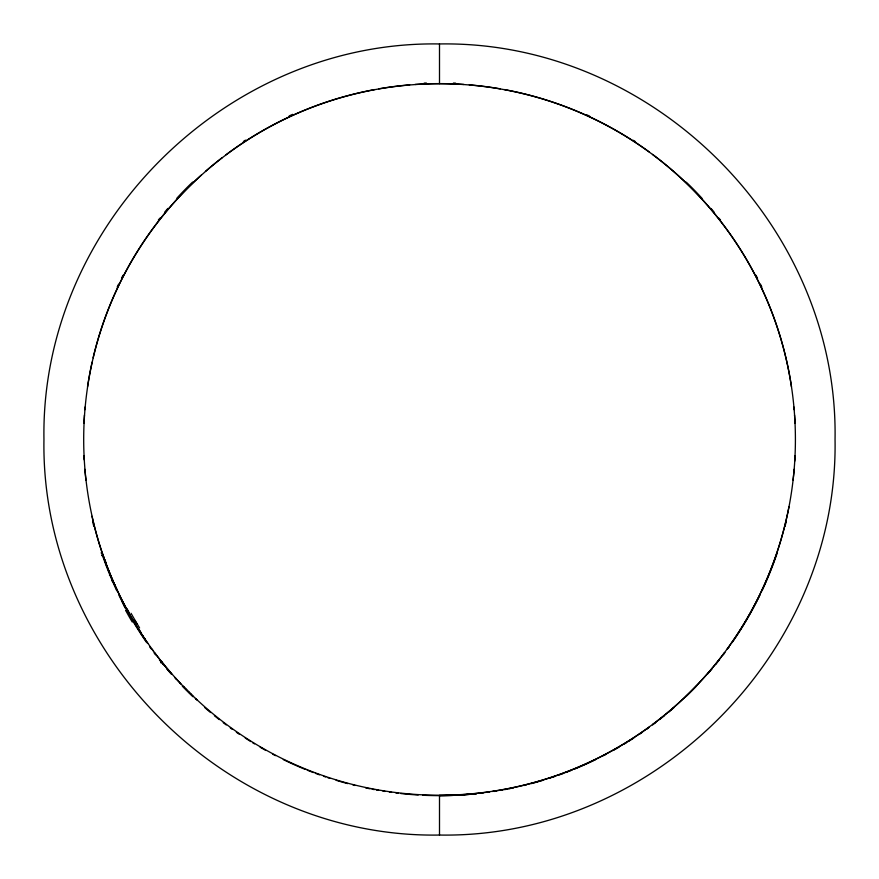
<?xml version="1.0" encoding="UTF-8"?>
<svg xmlns="http://www.w3.org/2000/svg" width="879" height="879" viewBox="0 0 879 879"><rect width="100%" height="100%" fill="white"/><g stroke="black" fill="none" stroke-linecap="round" stroke-linejoin="round"><path stroke-width="1.32" d="M633.737 738.063L628.21 741.579M624.486 743.876L626.353 742.733M101.162 553.012L102.019 552.517L103.063 555.572M102.03 555.583L102.887 555.078L106.436 564.944M102.052 555.66L102.887 555.078M109.468 575.437L110.369 574.921L111.062 576.602M111.721 580.81L112.633 580.283L106.809 565.922M126.104 610.509L127.07 609.949M126.147 610.597L127.114 610.037L124.895 605.906M160.758 662.777L161.846 662.151L163.615 664.337L163.142 663.755M618.849 747.227L613.157 750.468M571.746 770.191L565.636 772.564M563.593 773.333L559.483 774.828M553.298 776.981L555.363 776.278M549.144 778.344L551.221 777.673M504.689 789.617L506.842 789.21M500.393 790.386L502.546 790.012M493.921 791.452L496.086 791.111M487.438 792.397L489.603 792.089M480.934 793.21L483.098 792.957M439.5 43.95C225.991 40.357 40.357 225.991 43.95 439.5C40.357 653.009 225.991 838.643 439.5 835.05C653.009 838.643 838.643 653.009 835.05 439.5C838.643 225.991 653.009 40.357 439.5 43.95L439.5 83.593M395.902 792.957L398.066 793.21M389.397 792.089L391.562 792.397M382.914 791.111L385.079 791.452M376.454 790.012L378.607 790.386M372.158 789.21L374.311 789.617M327.779 777.673L329.856 778.344M323.637 776.278L325.702 776.981M319.517 774.828L315.407 773.333M313.363 772.564L307.254 770.191M265.843 750.468L260.151 747.227M252.647 742.733L254.514 743.876M250.79 741.579L245.263 738.063M196.303 699.343L197.335 700.31M195.38 698.486L196.446 699.475M193.116 696.333L190.754 694.036M191.193 694.465L182.997 686.224L183.568 686.818M189.512 692.817L188.677 692.004M186.623 689.938L185.81 689.114M184.579 687.861L183.766 687.026M179.997 683.071L180.997 684.126M180.338 683.422L179.69 682.741M179.547 682.576L178.811 681.796M178.217 681.159L176.393 679.159M176.448 679.214L175.174 677.83M176.086 678.83L174.877 677.489M171.768 673.984L167.197 668.655M170.076 672.061L169.087 670.919M168.065 669.71L168.57 670.314M167.548 669.095L163.494 664.205M164.527 665.458L165.395 666.502M164.736 665.711L160.319 660.239M161.494 661.733L162 662.348M158.879 658.393L154.605 652.811M151.825 649.032L153.21 650.921M147.738 643.307L143.76 637.506L144.244 638.22M145.321 639.813L144.738 638.956M144.354 638.385L144.859 639.132M143.497 637.099L143.991 637.846M143.035 636.407L143.585 637.231M142.75 635.989L143.288 636.792M142.936 636.264L141.794 634.539M142.145 635.067L142.574 635.715M141.442 634.001L142.002 634.847M141.651 634.308L140.453 632.473M140.827 633.045L141.31 633.792M140.728 632.902L139.706 631.309M139.849 631.529L140.365 632.342M139.651 631.21L137.322 627.518M136.992 627.002L137.388 627.628M137.102 627.177L135.718 624.925M135.498 624.562L135.827 625.112M135.124 623.958L135.52 624.606M135.245 624.145L134.52 622.947M134.63 623.123L133.905 621.914M133.344 620.981L133.729 621.629M133.366 621.024L132.707 619.904M132.41 619.398L132.795 620.058M132.114 618.882L132.476 619.508M131.839 618.409L132.202 619.036A15.426 0.571 59.5 0 0 133.07 620.321M131.564 617.937L131.927 618.563M131.257 617.399L131.619 618.036M131.323 617.508L130.015 615.245M129.751 614.762L130.114 615.41M129.444 614.223L129.85 614.959M129.202 613.795L129.554 614.432M129.257 613.894L127.785 611.235M127.488 610.707L127.851 611.355M125.334 606.73L124.104 604.389M124.609 605.356L123.302 602.84M116.797 589.6L123.609 603.444M122.763 601.796L123.049 602.368M122.522 601.324L122.884 602.027M117.566 591.237L112.633 580.294M115.292 586.326L117.061 590.172M116.281 588.49L116.544 589.04M115.05 585.777L114.534 584.645M114.753 585.117L112.523 580.041M112.93 580.975L112.204 579.283M111.919 578.613L111.204 576.932M110.084 574.229L109.392 572.504M109.183 571.987L108.491 570.262M108.293 569.746L107.612 568.01M107.128 566.757L107.48 567.669M106.985 566.395L107.205 566.966M106.601 565.384L106.842 565.999M106.216 564.34L107.084 566.636M106.018 563.835L106.282 564.527M105.755 563.131L106.051 563.922M105.425 562.219L105.634 562.791M105.502 562.428L104.986 561.011M104.59 559.923L104.821 560.571M104.359 559.264L104.733 560.308M104.172 558.736L104.48 559.604M104.041 558.374L103.348 556.407M103.623 557.198L103.832 557.791M102.986 555.363L103.228 556.066M102.634 554.33L102.865 554.99M439.5 795.506L439.5 835.05M795.023 455.772A355.896 355.896 0 0 1 794.726 461.189M794.144 469.309A355.896 355.896 0 0 1 793.067 480.11M788.99 506.678A355.896 355.896 0 0 1 726.944 649.35M724.604 652.515A355.896 355.896 0 0 1 652.515 724.604M649.35 726.944A355.896 355.896 0 0 1 492.218 791.463M488.186 792.045A355.896 355.896 0 0 1 439.5 795.396M107.238 567.032A355.896 355.896 0 0 1 91.987 516.27M85.933 480.121A355.896 355.896 0 0 1 84.856 469.32M84.186 459.849A355.896 355.896 0 0 1 83.977 455.783M83.977 423.238A355.896 355.896 0 0 1 84.439 415.108M84.856 409.702A355.896 355.896 0 0 1 85.098 406.999M87.526 386.793A355.896 355.896 0 0 1 92.13 362.071M93.097 357.863A355.896 355.896 0 0 1 201.148 175.218M205.433 171.405A355.896 355.896 0 0 1 222.288 157.572M225.947 154.803A355.896 355.896 0 0 1 374.729 89.548M378.739 88.834A355.896 355.896 0 0 1 409.68 84.856M415.086 84.45A355.896 355.896 0 0 1 463.903 84.45M469.309 84.856A355.896 355.896 0 0 1 500.25 88.834M504.26 89.548A355.896 355.896 0 0 1 649.35 152.056M652.515 154.396A355.896 355.896 0 0 1 791.463 386.782M793.902 406.988A355.896 355.896 0 0 1 794.144 409.691M794.55 415.097A355.896 355.896 0 0 1 795.023 423.228M452.608 795.396A356.259 356.204 0.2 0 1 422.579 795.231M418.217 795.001A356.259 356.204 0.2 0 1 400.791 793.528M454.795 795.308A356.654 356.599 0.2 0 1 439.5 795.638M370.015 788.793A356.698 356.654 -1.1 0 1 365.73 787.914M355.083 785.485A356.698 356.654 -1.1 0 1 352.962 784.958M347.666 783.596A356.698 356.654 -1.1 0 1 336.119 780.299M305.233 769.378A356.676 356.632 -3 0 1 283.28 759.577M275.468 755.643A356.676 356.632 -3 0 1 272.567 754.127M239.473 734.361A356.5 356.456 -1.9 0 1 236.374 732.24M232.287 729.361A356.5 356.456 -1.9 0 1 230.265 727.9M226.244 724.944A356.5 356.456 -1.9 0 1 223.244 722.681M219.3 719.626A356.5 356.456 -1.9 0 1 214.421 715.726M210.564 712.539A356.5 356.456 -1.9 0 1 204.873 707.672M192.897 696.706A356.5 356.456 -1.9 0 1 182.294 686.114M171.317 674.138A356.5 356.456 -1.9 0 1 166.439 668.447M163.252 664.59A356.5 356.456 -1.9 0 1 159.341 659.722M155.517 654.778A356.5 356.456 -1.9 0 1 154.023 652.778M151.056 648.757A356.5 356.456 -1.9 0 1 149.595 646.724M146.716 642.648A356.5 356.456 -1.9 0 1 118.951 595.248M116.797 590.743A356.5 356.456 -1.9 0 1 101.47 552.484M93.756 526.103A356.5 356.456 -1.9 0 1 92.581 521.247M117.193 287.059A357.028 356.819 46.1 0 1 118.61 284.093M121.522 278.214A357.028 356.819 46.1 0 1 123.016 275.292M158.352 220.091A356.742 356.533 38.8 0 1 159.901 218.124M164.615 212.278A356.742 356.533 38.8 0 1 167.823 208.444M176.921 198.138A356.742 356.533 38.8 0 1 192.644 182.041M243.384 141.497A356.742 356.533 38.8 0 1 245.483 140.135M289.224 115.918A356.742 356.533 38.8 0 1 292.63 114.358M424.183 83.098A355.588 354.896 0.1 0 1 426.37 83.022M453.421 83.044A355.588 354.896 0.1 0 1 455.608 83.142M586.249 114.6A356.742 356.325 -5 0 1 589.666 116.171M633.385 140.332A356.742 356.325 -5 0 1 635.484 141.706M686.235 182.162A356.742 356.325 -5 0 1 701.969 198.247M711.078 208.532A356.742 356.325 -5 0 1 714.297 212.377M719 218.201A356.742 356.325 -5 0 1 720.549 220.168M755.995 275.292A357.028 356.819 -43.5 0 1 757.533 278.302M760.401 284.093A357.028 356.819 -43.5 0 1 761.862 287.147M786.287 521.214A356.5 356.303 -43 0 1 785.09 526.114M777.388 552.441A356.5 356.303 -43 0 1 762.038 590.721M759.895 595.182A356.5 356.303 -43 0 1 732.108 642.582M729.262 646.625A356.5 356.303 -43 0 1 727.768 648.691M724.834 652.668A356.5 356.303 -43 0 1 723.307 654.701M719.516 659.602A356.5 356.303 -43 0 1 715.583 664.513M712.429 668.326A356.5 356.303 -43 0 1 707.518 674.05M696.586 685.983A356.5 356.303 -43 0 1 685.95 696.607M674.006 707.54A356.5 356.303 -43 0 1 668.282 712.44M664.469 715.583A356.5 356.303 -43 0 1 659.558 719.516M655.646 722.549A356.5 356.303 -43 0 1 652.625 724.834M648.636 727.768A356.5 356.303 -43 0 1 646.57 729.251M642.527 732.097A356.5 356.303 -43 0 1 639.396 734.251M606.433 754.127A356.676 356.632 2.8 0 1 603.51 755.654M595.72 759.577A356.676 356.632 2.8 0 1 573.756 769.378M542.892 780.31A356.698 356.654 1.9 0 1 531.312 783.607M526.038 784.969A356.698 356.654 1.9 0 1 523.895 785.496M513.27 787.914A356.698 356.654 1.9 0 1 508.963 788.793M105.755 562.153A19.338 0.725 70.1 0 1 105.293 560.912M140.739 632.056A22.579 0.758 57.7 0 1 139.003 629.342M123.906 604.631A21.854 1.165 60.5 0 1 122.818 602.511M125.422 608.103A31.842 2.868 59.7 0 1 123.51 604.477M128.938 612.256A21.568 0.593 61.3 0 1 127.037 608.762M139.585 627.936A46.126 4.241 59.9 0 1 131.059 613.3M136.827 623.749A69.331 12.086 59.2 0 1 134.806 620.387M132.268 622.035A43.005 6.56 59.3 0 1 125.906 610.817M125.356 607.905A21.942 1.549 60 0 1 121.741 600.775M261.612 747.568A355.852 355.753 0 0 0 795.407 439.5A355.852 355.753 0 0 0 261.645 131.378A355.852 355.753 0 0 0 261.612 747.568M459.157 795.088A356.259 356.204 0.2 0 0 476.583 793.693A356.654 356.599 0.2 0 1 459.157 795.088"/></g></svg>
